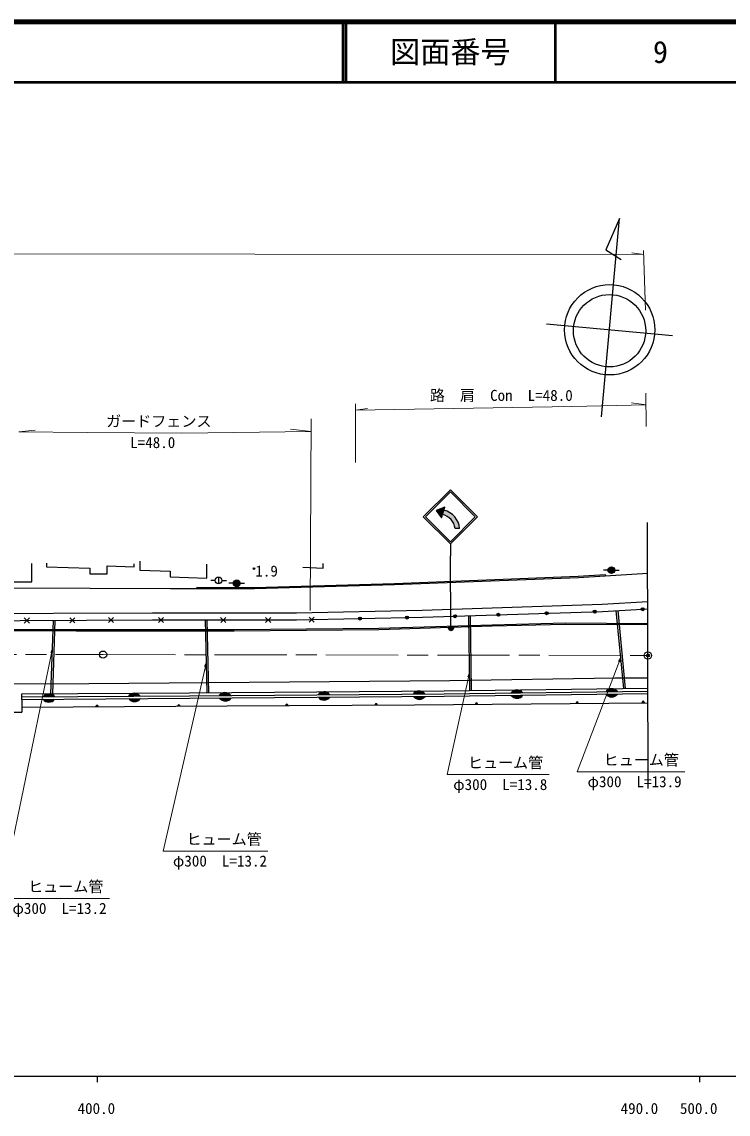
# Model space of a CAD drawing. Units: millimetres at full size, sheet at 1:1000; details may follow other scales. Extents: x 40000 to 680000, y 20000 to 380000.
# Drawn here: x 455474 to 572737, y 198715 to 380000 of the extents above; entities that cross this region are included whole.
import ezdxf
from ezdxf.enums import TextEntityAlignment as Align

# ---------------------------------------------------------------- set-up
doc = ezdxf.new("R2010")
doc.units = ezdxf.units.MM
doc.header["$LTSCALE"] = 1000
doc.header["$PDMODE"] = 32
doc.header["$PDSIZE"] = 500
doc.linetypes.add('CHAIN', pattern=[18.5, 12, -1.5, 3.5, -1.5])
for name, color, linetype, lineweight in [('M-BGD', 7, 'Continuous', 25), ('M-BMK', 2, 'CHAIN', 13), ('M-BMK-OTRS', 5, 'Continuous', 25), ('M-BMK-SRVR', 3, 'Continuous', 25), ('M-STR-HTXT', 7, 'Continuous', 13), ('M-STR-STRC', 7, 'Continuous', 25), ('M-TTL', 2, 'Continuous', 140), ('M-TTL-BAND', 7, 'Continuous', 25), ('M-TTL-LINE', 7, 'Continuous', 50)]:
    doc.layers.add(name, color=color, linetype=linetype, lineweight=lineweight)
doc.layers.add('M-OTRS', color=6, linetype='Continuous')
doc.layers.add('M-TTL-TXT', color=7, linetype='Continuous')
doc.styles.add('ＭＳ ゴシック', font='')
doc.styles.get('ＭＳ ゴシック').set_extended_font_data('MS Gothic')

# ---------------------------------------------------------------- blocks, each defined once
blk = doc.blocks.new('open_arrow')
at = {"color": 0, "linetype": 'Continuous', "lineweight": -2}
blk.add_lwpolyline([(7.5, 1.25), (0, 0), (7.5, -1.25)], dxfattribs=at)

msp = doc.modelspace()

# ---------------------------------------------------------------- hatches: boundary and pattern name
at = {"layer": 'M-BGD'}
for points in [[(553898, 289002, 1), (552798, 289002, 0.41421), (553348, 288452, 0.41421)], [(491698, 286814, 1), (490598, 286814, 0.41421), (491148, 286264, 0.41421)], [(460959, 267992, 0.51219), (459040, 267980)], [(475096, 268085, 0.51219), (473177, 268072)], [(490162, 268195, 0.51219), (488243, 268179)], [(506592, 268329, 0.51219), (504673, 268313)], [(522354, 268457, 0.51219), (520435, 268442)], [(538631, 268647, 0.51219), (536712, 268623)], [(554339, 268845, 0.51219), (552420, 268820)], [(552433, 268421, 0.51219), (554351, 268445)], [(459000, 267579, 0.51219), (460919, 267592)], [(468165, 266325, 0.4608), (467962, 266559, 0.4608), (467763, 266323)], [(473233, 267673, 0.51219), (475151, 267685)], [(481743, 266410, 0.4608), (481540, 266644, 0.4608), (481341, 266407)], [(488313, 267780, 0.51219), (490232, 267795)], [(499675, 266511, 0.4608), (499473, 266745, 0.4608), (499273, 266509)], [(504700, 267913, 0.51219), (506619, 267929)], [(514507, 266588, 0.4608), (514305, 266822, 0.4608), (514105, 266586)], [(520507, 268042, 0.51219), (522426, 268058)], [(531154, 266725, 0.4608), (530951, 266958, 0.4608), (530753, 266721)], [(536737, 268223, 0.51219), (538656, 268248)], [(547870, 266892, 0.4608), (547667, 267125, 0.4608), (547468, 266888)], [(558829, 267001, 0.4608), (558626, 267234, 0.4608), (558427, 266997)]]:
    msp.add_hatch(color=256, dxfattribs=at).paths.add_polyline_path(points)
at = {"layer": 'M-STR-STRC'}
for points in [[(525706, 299453), (524236, 298889), (525148, 297704)], [(525706, 299453), (524236, 298889), (525148, 297704)], [(525540, 298933), (525706, 299453), (524236, 298889), (525148, 297704), (525314, 298224)], [(525540, 298933), (525314, 298224, -0.33505), (527390, 295901), (528133, 295902, 0.33299)], [(511844, 280939, 1), (511346, 280984, 1)], [(519642, 281104, 1), (519145, 281149, 1)], [(527639, 281334, 1), (527141, 281380, 1)], [(534835, 281567, 1), (534338, 281612, 1)], [(542831, 281825, 1), (542333, 281871, 1)], [(550827, 282084, 1), (550329, 282130, 1)], [(558816, 282501, 1), (558318, 282546, 1)], [(527061, 279570, 0.41421), (526508, 279692, 0.41421), (526386, 279140, 1)]]:
    msp.add_hatch(color=256, dxfattribs=at).paths.add_polyline_path(points)

# ---------------------------------------------------------------- linework, layer by layer
at = {"layer": 'M-BGD'}
for p, q in [((552798, 289002), (552048, 289002)), ((552307, 288257), (552319, 288057)), ((553898, 289002), (554648, 289002)), ((487578, 287302), (486828, 287302)), ((488128, 287852), (488128, 286752)), ((488678, 287302), (489428, 287302)), ((490598, 286814), (489848, 286814)), ((491698, 286814), (492448, 286814)), ((484511, 286161), (484510, 285961)), ((456722, 280219), (455872, 281061)), ((455884, 280220), (456721, 281065)), ((464292, 280255), (463442, 281097)), ((463453, 280256), (464290, 281101)), ((470692, 280286), (469842, 281128)), ((469853, 280287), (470690, 281132)), ((479013, 280317), (478167, 281163)), ((478175, 280322), (479016, 281163)), ((489328, 280317), (488482, 281163)), ((488490, 280322), (489331, 281163)), ((496792, 280317), (495946, 281163)), ((495954, 280322), (496795, 281163)), ((504027, 280380), (503164, 281207)), ((503189, 280367), (504012, 281225)), ((529835, 269037), (529676, 281431)), ((530135, 269041), (529976, 281440)), ((555413, 269358), (554158, 282277)), ((555714, 269362), (554458, 282294)), ((460294, 268488), (460725, 280660)), ((460594, 268490), (461025, 280661)), ((486230, 268663), (485946, 280738)), ((486530, 268665), (486246, 280738)), ((455490, 267556), (455490, 265433))]:
    msp.add_line(p, q, dxfattribs=at)
for points in [[(450848, 289837), (453175, 289837), (453175, 287077), (457141, 287077), (457141, 290104)], [(459568, 290145), (459568, 289543), (466749, 289322), (466749, 288387), (469633, 288387), (469633, 289700), (474143, 289562), (474143, 290065)], [(475088, 290493), (475088, 288995), (480077, 288818), (480077, 287886), (486184, 287686), (486184, 290002)], [(502124, 289510), (505512, 289333), (505512, 290090)], [(254548, 288759), (271949, 288252), (293587, 287676), (312747, 287108), (335667, 286549), (373254, 285951), (385576, 285872), (398285, 285882), (415728, 286131), (420855, 286105), (453474, 286044), (480155, 285975), (494087, 285929), (517347, 286600), (547871, 287807), (552320, 288057), (559381, 288527)], [(484511, 286161), (494084, 286129), (517340, 286800), (547861, 288007), (552307, 288257)], [(233640, 283487), (253585, 282868), (273303, 282217), (294274, 281624), (311939, 281357), (335840, 280755), (363817, 280903), (413651, 280709), (444163, 280581), (477171, 280738), (501062, 280739), (521964, 281181), (551860, 282149), (559392, 282570)], [(253624, 284067), (273339, 283416), (294300, 282824), (311963, 282557), (335852, 281955), (363816, 282103), (413656, 281909), (444162, 281781), (477168, 281938), (501049, 281939), (521932, 282381), (551807, 283347), (559390, 283777)], [(367739, 266080), (367780, 268939), (367923, 269559), (368191, 269962), (368552, 270385), (368884, 270505), (378700, 270459), (392326, 270288), (409031, 270160), (425846, 270095), (466607, 270211), (526539, 270690), (553898, 271129), (559414, 271140)], [(455485, 268456), (483332, 268639), (525598, 268984), (559418, 269408)], [(455490, 267556), (455488, 267956), (455485, 268456)], [(455488, 267956), (483336, 268139), (525603, 268484), (559419, 268908)], [(455490, 267556), (483339, 267739), (525608, 268084), (559419, 268508)], [(455490, 266246), (489589, 266459), (520682, 266621), (559422, 267007)], [(451293, 265433), (454288, 265433), (455490, 265433)]]:
    msp.add_lwpolyline(points, dxfattribs=at)
for centre, radius in [((494019, 289262), 150), ((553348, 289002), 550), ((488128, 287302), 550), ((491148, 286814), 550)]:
    msp.add_circle(centre, radius, dxfattribs=at)
for centre, radius, start, end in [((460004, 267295), 1182, 36.13277, 144.61793), ((474141, 267388), 1182, 36.13277, 144.61793), ((489208, 267496), 1182, 36.22486, 144.71001), ((505638, 267630), 1182, 36.22486, 144.71001), ((521400, 267759), 1182, 36.22486, 144.71001), ((537680, 267944), 1182, 36.47674, 144.9619), ((553388, 268142), 1182, 36.47674, 144.9619), ((553383, 269123), 1182, 216.47674, 324.9619), ((459955, 268277), 1182, 216.13277, 324.61793), ((467964, 266356), 203, 351.3958, 189.31919), ((474187, 268370), 1182, 216.13277, 324.61793), ((481542, 266440), 203, 351.3958, 189.31919), ((489267, 268478), 1182, 216.22486, 324.71001), ((499474, 266542), 203, 351.33636, 189.25975), ((505654, 268612), 1182, 216.22486, 324.71001), ((514306, 266619), 203, 351.33636, 189.25975), ((521461, 268741), 1182, 216.22486, 324.71001), ((530953, 266755), 203, 351.60976, 189.53315), ((537687, 268926), 1182, 216.47674, 324.9619), ((547669, 266921), 203, 351.60976, 189.53315), ((558628, 267031), 203, 351.60976, 189.53315)]:
    msp.add_arc(centre, radius, start, end, dxfattribs=at)
at = {"layer": 'M-BMK'}
msp.add_lwpolyline([(68526, 279454), (110455, 280204), (142251, 280328), (167514, 279922), (198860, 279058), (227411, 277771), (245628, 276962), (267912, 276641), (300117, 275795), (307402, 275694), (368588, 275259), (468958, 274980), (559407, 274841)], dxfattribs=at)
at = {"layer": 'M-BMK-OTRS'}
msp.add_line((559450, 252757), (559364, 296924), dxfattribs=at)
at = {"layer": 'M-BMK-SRVR'}
for p, q in [((551702, 314460), (554721, 347351)), ((554721, 347351), (552431, 342167)), ((552431, 342167), (554979, 340581)), ((542571, 329859), (563483, 327939))]:
    msp.add_line(p, q, dxfattribs=at)
for centre, radius in [((553069, 328895), 7500), ((553046, 328739), 6000), ((468958, 274980), 600), ((559407, 274841), 600)]:
    msp.add_circle(centre, radius, dxfattribs=at)
at = {"layer": 'M-OTRS'}
msp.add_point((559407, 274841), dxfattribs=at)
at = {"layer": 'M-STR-HTXT'}
for p, q in [((558721, 341366), (556758, 341669)), ((558990, 332126), (558702, 342050)), ((559104, 312846), (559096, 318351)), ((510886, 306854), (510877, 316592)), ((510878, 315545), (512887, 315831)), ((559099, 316449), (556707, 316757)), ((503335, 282311), (503515, 314110)), ((454955, 311966), (457689, 312226)), ((503503, 312022), (500068, 312421))]:
    msp.add_line(p, q, dxfattribs=at)
for points in [[(318168, 341527), (332466, 341533), (387898, 341565), (494145, 341453), (558721, 341366)], [(510878, 315545), (546777, 316161), (559099, 316449)], [(454955, 311966), (466335, 311831), (482062, 311723), (503503, 312022)], [(460561, 276022), (452004, 234516), (470022, 234516)], [(554912, 274520), (547695, 255544), (565552, 255544)], [(486111, 273722), (478912, 242379), (496306, 242379)], [(529797, 271984), (526081, 255073), (543026, 255073)]]:
    msp.add_lwpolyline(points, dxfattribs=at)
at = {"layer": 'M-STR-STRC'}
for p, q in [((522113, 297855), (526613, 302355)), ((522466, 297855), (526613, 302002)), ((531113, 297855), (526613, 302355)), ((530760, 297855), (526613, 302002)), ((525706, 299453), (524236, 298889)), ((525148, 297704), (525706, 299453)), ((522113, 297855), (526613, 293355)), ((522466, 297855), (526613, 293708)), ((524236, 298889), (525148, 297704)), ((526613, 293708), (530760, 297855)), ((526613, 293355), (531113, 297855)), ((528133, 295902), (527390, 295901)), ((526613, 293355), (526613, 291355)), ((526723, 279355), (526613, 291355))]:
    msp.add_line(p, q, dxfattribs=at)
for points in [[(318426, 279290), (340421, 279109), (357342, 279030), (395630, 279033), (430437, 278975), (464480, 278931), (490716, 278934), (514719, 279166), (533550, 279734), (545658, 280059), (559397, 279957)], [(318428, 279490), (340423, 279309), (357343, 279230), (395630, 279233), (430437, 279175), (464480, 279131), (490715, 279134), (514715, 279366), (533544, 279934), (545656, 280259), (559397, 280157)]]:
    msp.add_lwpolyline(points, dxfattribs=at)
for centre, radius in [((511595, 280962), 250), ((519394, 281127), 250), ((527390, 281357), 250), ((534586, 281590), 250), ((542582, 281848), 250), ((550578, 282107), 250), ((558567, 282524), 250), ((526723, 279355), 400)]:
    msp.add_circle(centre, radius, dxfattribs=at)
for radius, start, end in [(2586, 4.73997, 78.83443), (3327, 3.70323, 77.37188)]:
    msp.add_arc((524813, 295687), radius, start, end, dxfattribs=at)
at = {"layer": 'M-TTL'}
msp.add_line((680000, 380000), (40000, 380000), dxfattribs=at)
at = {"layer": 'M-TTL-BAND'}
for p, q in [((40000, 205000), (579000, 205000)), ((468000, 205000), (468000, 204000)), ((568000, 205000), (568000, 204000))]:
    msp.add_line(p, q, dxfattribs=at)
at = {"layer": 'M-TTL-LINE'}
for p, q in [((508747, 380000), (508747, 370000)), ((509247, 380000), (509247, 370000)), ((543997, 380000), (543997, 370000)), ((40000, 370000), (680000, 370000))]:
    msp.add_line(p, q, dxfattribs=at)

# ---------------------------------------------------------------- block references
at = {"layer": 'M-STR-HTXT', "xscale": 100, "yscale": 100}
for p, rotation in [((460561, 276022), 258.4), ((486111, 273722), 257.1), ((554912, 274520), 249.2), ((529797, 271984), 257.6)]:
    msp.add_blockref('open_arrow', p, dxfattribs=dict(at, rotation=rotation))

# ---------------------------------------------------------------- texts
at = {"layer": 'M-BGD', "style": 'ＭＳ ゴシック'}
msp.add_text('1.9', height=1833, dxfattribs=at).set_placement((496112, 287387), align=Align.BOTTOM_CENTER)
at = {"layer": 'M-STR-HTXT', "style": 'ＭＳ ゴシック'}
for s, p in [('路\u3000肩\u3000Con\u3000L=48.0', (535073, 316538)), ('ガードフェンス', (478216, 312251)), ('L=48.0', (477205, 308715)), ('φ300\u3000L=13.8', (534901, 251956)), ('φ300\u3000L=13.9', (557203, 252428)), ('φ300\u3000L=13.2', (488365, 239262)), ('φ300\u3000L=13.2', (461733, 231399))]:
    msp.add_text(s, height=1833, dxfattribs=at).set_placement(p, align=Align.BOTTOM_CENTER)
for p in [(529526, 255573), (552052, 256044), (482806, 242879), (456522, 235016)]:
    msp.add_text('ヒューム管', height=1833, dxfattribs=at).set_placement(p, align=Align.BOTTOM_LEFT)
at = {"layer": 'M-TTL-BAND', "style": 'ＭＳ ゴシック'}
for s, p in [('400.0', (467844, 198195)), ('490.0', (558000, 198195)), ('500.0', (567844, 198195))]:
    msp.add_text(s, height=1833, dxfattribs=at).set_placement(p, align=Align.BOTTOM_CENTER)
at = {"layer": 'M-TTL-TXT', "style": 'ＭＳ ゴシック'}
for s, p in [('図面番号', (526622, 375000)), ('9', (561497, 375000))]:
    msp.add_text(s, height=3666, dxfattribs=at).set_placement(p, align=Align.MIDDLE_CENTER)

doc.saveas('drawing.dxf')
